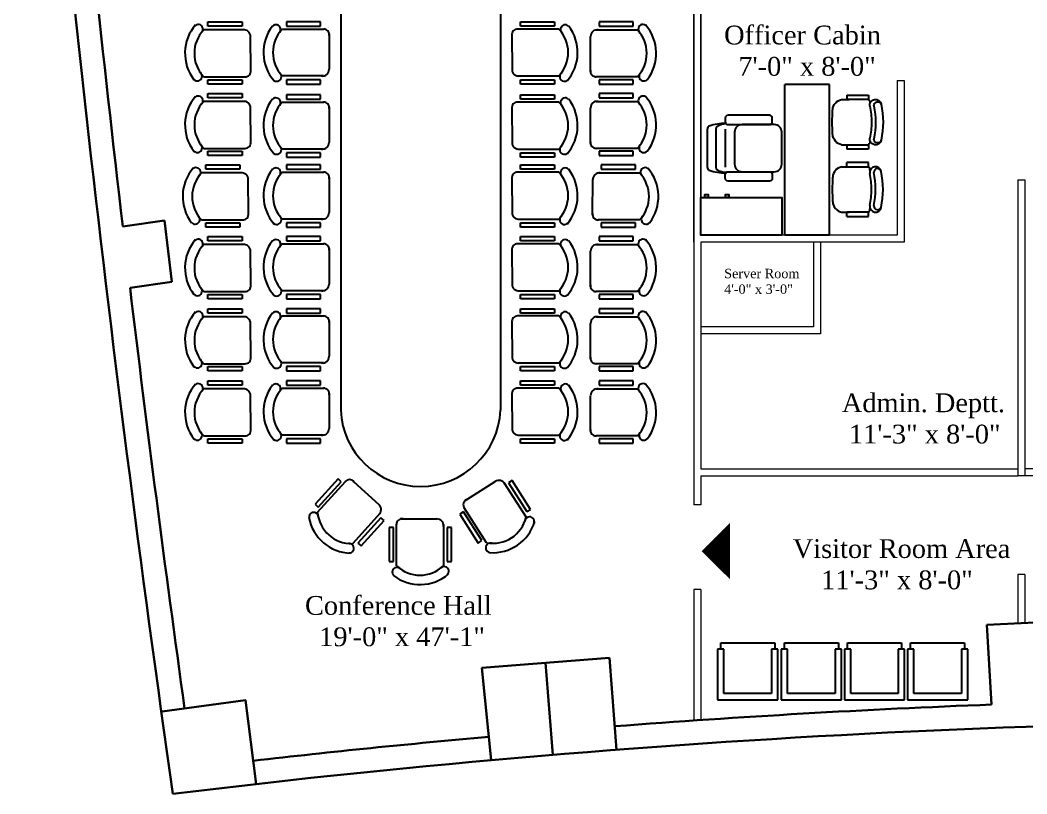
# Model space of a CAD drawing. Header units: inches. Extents: x 8506 to 16857, y 3646 to 8059.
# Drawn here: x 9053.8 to 9482.4, y 4499.8 to 4829.2 of the extents above; entities that cross this region are included whole.
import ezdxf

# ---------------------------------------------------------------- set-up
doc = ezdxf.new("R2010")
doc.units = ezdxf.units.IN
for name, color, linetype in [('FURNITURE', 4, 'Continuous'), ('NOI THAT', 42, 'Continuous'), ('NOITHAT', 21, 'Continuous')]:
    doc.layers.add(name, color=color, linetype=linetype)
doc.layers.add('PARTION WALL', color=7, linetype='Continuous', lineweight=15, true_color=0xa9764a)
doc.layers.add('TEXT', color=7, linetype='Continuous', true_color=0x9d9100)
doc.layers.add('WALL 2', color=40, linetype='Continuous', lineweight=18)

# ---------------------------------------------------------------- blocks, each defined once
blk = doc.blocks.new('fdoj')
at = {"layer": 'FURNITURE'}
for p, q in [((11098.95, 3065.46), (11098.95, 3062.2)), ((11118.25, 3065.54), (11118.25, 3062.23)), ((11097.14, 3053.95), (11097.14, 3063.15)), ((11098.95, 3063.12), (11098.95, 3053.95)), ((11118.25, 3053.93), (11118.25, 3063.13)), ((11120.07, 3063.13), (11120.07, 3053.93)), ((11098.95, 3053.95), (11097.14, 3053.95)), ((11120.07, 3053.93), (11118.25, 3053.93))]:
    blk.add_line(p, q, dxfattribs=at)
at = {"layer": 'FURNITURE', "linetype": 'Continuous'}
for p, q in [((11098.96, 3063.15), (11097.14, 3063.15)), ((11120.07, 3063.13), (11118.25, 3063.13))]:
    blk.add_line(p, q, dxfattribs=at)
at = {"layer": 'FURNITURE', "linetype": 'Continuous', "extrusion": (0, 0, -1)}
for centre, major_axis, start_param, end_param in [((11103.71, 3064.34), (3.46, -3.46), 2.587564, 3.855839), ((11108.61, 2995.65), (52.16, -52.16), 3.855839, 3.998139), ((11113.51, 3064.34), (3.46, -3.46), 3.998139, 5.250532), ((11101.39, 3050.99), (1.73, -1.73), 0.958164, 4.097197), ((11101.27, 3050.12), (1.1, 1.1), 2.441937, 5.583529), ((11108.45, 3084.87), (23.99, 23.99), 2.14695, 2.565436), ((11109.43, 3093.09), (28.58, -28.58), 0.805584, 0.975138), ((11107.79, 3093.09), (28.58, -28.58), 0.595655, 0.765209), ((11115.83, 3050.99), (1.73, -1.73), 3.756781, 6.895815), ((11115.64, 3050.08), (1.13, 1.13), 5.412042, 8.295919), ((11108.61, 3084.81), (26.18, 26.18), 2.148323, 2.564063)]:
    blk.add_ellipse(centre, major_axis=major_axis, ratio=1, start_param=start_param, end_param=end_param, dxfattribs=at)
at = {"layer": 'FURNITURE', "extrusion": (0, 0, -1)}
for centre, start_param, end_param in [((11100.6, 3055.73), 2.368805, 3.10386), ((11116.6, 3055.71), 1.608525, 2.313811)]:
    blk.add_ellipse(centre, major_axis=(1.72, 1.72), ratio=1, start_param=start_param, end_param=end_param, dxfattribs=at)
blk = doc.blocks.new('he')
at = {"layer": 'FURNITURE'}
for p, q in [((23843.91, -7031.94), (23846.61, -7031.94)), ((23843.91, -7054.89), (23843.91, -7031.94)), ((23846.61, -7030.59), (23846.61, -7033.29)), ((23868.21, -7030.59), (23846.61, -7030.59)), ((23868.21, -7056.24), (23868.21, -7030.59)), ((23846.61, -7033.29), (23865.51, -7033.29)), ((23865.51, -7033.29), (23865.51, -7053.54)), ((23846.61, -7053.54), (23846.61, -7056.24)), ((23865.51, -7053.54), (23846.61, -7053.54)), ((23846.61, -7054.89), (23843.91, -7054.89)), ((23846.61, -7056.24), (23868.21, -7056.24))]:
    blk.add_line(p, q, dxfattribs=at)

msp = doc.modelspace()

# ---------------------------------------------------------------- linework, layer by layer
at = {"linetype": 'ByBlock'}
for p, q in [((9190.25, 4897.63), (9190.25, 4663.17)), ((9258.25, 4897.63), (9258.25, 4663.17)), ((9133.75, 4826.63), (9133.75, 4828.47)), ((9133.75, 4828.47), (9148.27, 4828.47)), ((9148.27, 4826.63), (9133.75, 4826.63)), ((9148.27, 4828.47), (9148.27, 4826.63)), ((9167.18, 4828.47), (9167.18, 4826.63)), ((9181.71, 4828.47), (9167.18, 4828.47)), ((9167.18, 4826.63), (9181.71, 4826.63)), ((9181.71, 4826.63), (9181.71, 4828.47)), ((9266.79, 4828.47), (9281.31, 4828.47)), ((9266.79, 4826.63), (9266.79, 4828.47)), ((9281.31, 4826.63), (9266.79, 4826.63)), ((9281.31, 4828.47), (9281.31, 4826.63)), ((9300.22, 4828.47), (9300.22, 4826.63)), ((9314.74, 4828.47), (9300.22, 4828.47)), ((9300.22, 4826.63), (9314.74, 4826.63)), ((9314.74, 4826.63), (9314.74, 4828.47)), ((9149.45, 4825.06), (9131.94, 4825.06)), ((9151.94, 4807.86), (9151.86, 4822.22)), ((9165.37, 4825.4), (9183.04, 4825.4)), ((9185.37, 4822.6), (9185.3, 4808.24)), ((9185.37, 4823.34), (9185.37, 4822.6)), ((9263.12, 4823.34), (9263.12, 4822.6)), ((9263.12, 4822.6), (9263.2, 4808.24)), ((9283.12, 4825.4), (9265.45, 4825.4)), ((9296.56, 4807.86), (9296.63, 4822.22)), ((9299.05, 4825.06), (9316.56, 4825.06)), ((9131.94, 4805.06), (9149.61, 4805.06)), ((9151.94, 4807.12), (9151.94, 4807.86)), ((9182.88, 4805.4), (9165.37, 4805.4)), ((9265.62, 4805.4), (9283.12, 4805.4)), ((9296.56, 4807.12), (9296.56, 4807.86)), ((9316.56, 4805.06), (9298.89, 4805.06)), ((9133.75, 4801.99), (9133.75, 4803.83)), ((9133.75, 4803.83), (9148.27, 4803.83)), ((9148.27, 4801.99), (9133.75, 4801.99)), ((9148.27, 4803.83), (9148.27, 4801.99)), ((9167.18, 4803.83), (9167.18, 4801.99)), ((9181.71, 4803.83), (9167.18, 4803.83)), ((9167.18, 4801.99), (9181.71, 4801.99)), ((9181.71, 4801.99), (9181.71, 4803.83)), ((9266.79, 4803.83), (9281.31, 4803.83)), ((9266.79, 4801.99), (9266.79, 4803.83)), ((9281.31, 4801.99), (9266.79, 4801.99)), ((9281.31, 4803.83), (9281.31, 4801.99)), ((9300.22, 4803.83), (9300.22, 4801.99)), ((9314.74, 4803.83), (9300.22, 4803.83)), ((9300.22, 4801.99), (9314.74, 4801.99)), ((9314.74, 4801.99), (9314.74, 4803.83)), ((9133.75, 4796.16), (9133.75, 4798)), ((9133.75, 4798), (9148.27, 4798)), ((9148.27, 4796.16), (9133.75, 4796.16)), ((9148.27, 4798), (9148.27, 4796.16)), ((9167.18, 4797.39), (9167.18, 4795.55)), ((9181.71, 4797.39), (9167.18, 4797.39)), ((9181.71, 4795.55), (9181.71, 4797.39)), ((9266.79, 4797.39), (9281.31, 4797.39)), ((9266.79, 4795.55), (9266.79, 4797.39)), ((9281.31, 4797.39), (9281.31, 4795.55)), ((9300.22, 4798), (9300.22, 4796.16)), ((9314.74, 4798), (9300.22, 4798)), ((9300.22, 4796.16), (9314.74, 4796.16)), ((9314.74, 4796.16), (9314.74, 4798)), ((9149.45, 4794.59), (9131.94, 4794.59)), ((9151.94, 4777.39), (9151.86, 4791.75)), ((9165.37, 4794.32), (9183.04, 4794.32)), ((9167.18, 4795.55), (9181.71, 4795.55)), ((9185.37, 4791.52), (9185.3, 4777.16)), ((9185.37, 4792.26), (9185.37, 4791.52)), ((9263.12, 4792.26), (9263.12, 4791.52)), ((9263.12, 4791.52), (9263.2, 4777.16)), ((9283.12, 4794.32), (9265.45, 4794.32)), ((9281.31, 4795.55), (9266.79, 4795.55)), ((9296.56, 4777.39), (9296.63, 4791.75)), ((9299.05, 4794.59), (9316.56, 4794.59)), ((9131.94, 4774.59), (9149.61, 4774.59)), ((9151.94, 4776.65), (9151.94, 4777.39)), ((9182.88, 4774.32), (9165.37, 4774.32)), ((9265.62, 4774.32), (9283.12, 4774.32)), ((9296.56, 4776.65), (9296.56, 4777.39)), ((9316.56, 4774.59), (9298.89, 4774.59)), ((9133.75, 4771.52), (9133.75, 4773.36)), ((9133.75, 4773.36), (9148.27, 4773.36)), ((9148.27, 4771.52), (9133.75, 4771.52)), ((9148.27, 4773.36), (9148.27, 4771.52)), ((9167.18, 4772.75), (9167.18, 4770.91)), ((9181.71, 4772.75), (9167.18, 4772.75)), ((9167.18, 4770.91), (9181.71, 4770.91)), ((9181.71, 4770.91), (9181.71, 4772.75)), ((9266.79, 4772.75), (9281.31, 4772.75)), ((9266.79, 4770.91), (9266.79, 4772.75)), ((9281.31, 4770.91), (9266.79, 4770.91)), ((9281.31, 4772.75), (9281.31, 4770.91)), ((9300.22, 4773.36), (9300.22, 4771.52)), ((9314.74, 4773.36), (9300.22, 4773.36)), ((9300.22, 4771.52), (9314.74, 4771.52)), ((9314.74, 4771.52), (9314.74, 4773.36)), ((9132.81, 4765.69), (9132.81, 4767.53)), ((9132.81, 4767.53), (9147.33, 4767.53)), ((9147.33, 4767.53), (9147.33, 4765.69)), ((9167.18, 4767.53), (9167.18, 4765.69)), ((9181.71, 4767.53), (9167.18, 4767.53)), ((9181.71, 4765.69), (9181.71, 4767.53)), ((9266.79, 4767.53), (9281.31, 4767.53)), ((9266.79, 4765.69), (9266.79, 4767.53)), ((9281.31, 4767.53), (9281.31, 4765.69)), ((9301.17, 4767.53), (9301.17, 4765.69)), ((9315.69, 4767.53), (9301.17, 4767.53)), ((9315.69, 4765.69), (9315.69, 4767.53)), ((9148.5, 4764.12), (9130.99, 4764.12)), ((9147.33, 4765.69), (9132.81, 4765.69)), ((9165.37, 4764.46), (9183.04, 4764.46)), ((9167.18, 4765.69), (9181.71, 4765.69)), ((9185.37, 4761.67), (9185.3, 4747.3)), ((9185.37, 4762.4), (9185.37, 4761.67)), ((9263.12, 4762.4), (9263.12, 4761.67)), ((9263.12, 4761.67), (9263.2, 4747.3)), ((9283.12, 4764.46), (9265.45, 4764.46)), ((9281.31, 4765.69), (9266.79, 4765.69)), ((9299.99, 4764.12), (9317.5, 4764.12)), ((9301.17, 4765.69), (9315.69, 4765.69)), ((9150.99, 4746.92), (9150.92, 4761.29)), ((9297.5, 4746.92), (9297.58, 4761.29)), ((9150.99, 4746.18), (9150.99, 4746.92)), ((9182.88, 4744.46), (9165.37, 4744.46)), ((9265.62, 4744.46), (9283.12, 4744.46)), ((9297.5, 4746.18), (9297.5, 4746.92)), ((9130.99, 4744.12), (9148.66, 4744.12)), ((9132.81, 4741.05), (9132.81, 4742.89)), ((9132.81, 4742.89), (9147.33, 4742.89)), ((9147.33, 4741.05), (9132.81, 4741.05)), ((9147.33, 4742.89), (9147.33, 4741.05)), ((9167.18, 4742.89), (9167.18, 4741.05)), ((9181.71, 4742.89), (9167.18, 4742.89)), ((9167.18, 4741.05), (9181.71, 4741.05)), ((9181.71, 4741.05), (9181.71, 4742.89)), ((9266.79, 4742.89), (9281.31, 4742.89)), ((9266.79, 4741.05), (9266.79, 4742.89)), ((9281.31, 4741.05), (9266.79, 4741.05)), ((9281.31, 4742.89), (9281.31, 4741.05)), ((9317.5, 4744.12), (9299.83, 4744.12)), ((9301.17, 4742.89), (9301.17, 4741.05)), ((9315.69, 4742.89), (9301.17, 4742.89)), ((9301.17, 4741.05), (9315.69, 4741.05)), ((9315.69, 4741.05), (9315.69, 4742.89)), ((9133.75, 4735.22), (9133.75, 4737.07)), ((9133.75, 4737.07), (9148.27, 4737.07)), ((9148.27, 4737.07), (9148.27, 4735.22)), ((9167.18, 4737.07), (9167.18, 4735.22)), ((9181.71, 4737.07), (9167.18, 4737.07)), ((9181.71, 4735.22), (9181.71, 4737.07)), ((9266.79, 4737.07), (9281.31, 4737.07)), ((9266.79, 4735.22), (9266.79, 4737.07)), ((9281.31, 4737.07), (9281.31, 4735.22)), ((9300.22, 4737.07), (9300.22, 4735.22)), ((9314.74, 4737.07), (9300.22, 4737.07)), ((9314.74, 4735.22), (9314.74, 4737.07)), ((9149.45, 4733.65), (9131.94, 4733.65)), ((9148.27, 4735.22), (9133.75, 4735.22)), ((9165.37, 4734), (9183.04, 4734)), ((9167.18, 4735.22), (9181.71, 4735.22)), ((9185.37, 4731.94), (9185.37, 4731.2)), ((9263.12, 4731.94), (9263.12, 4731.2)), ((9283.12, 4734), (9265.45, 4734)), ((9281.31, 4735.22), (9266.79, 4735.22)), ((9299.05, 4733.65), (9316.56, 4733.65)), ((9300.22, 4735.22), (9314.74, 4735.22)), ((9151.94, 4716.45), (9151.86, 4730.82)), ((9185.37, 4731.2), (9185.3, 4716.83)), ((9263.12, 4731.2), (9263.2, 4716.83)), ((9296.56, 4716.45), (9296.63, 4730.82)), ((9151.94, 4715.71), (9151.94, 4716.45)), ((9296.56, 4715.71), (9296.56, 4716.45)), ((9131.94, 4713.65), (9149.61, 4713.65)), ((9133.75, 4710.58), (9133.75, 4712.43)), ((9133.75, 4712.43), (9148.27, 4712.43)), ((9148.27, 4710.58), (9133.75, 4710.58)), ((9148.27, 4712.43), (9148.27, 4710.58)), ((9182.88, 4714), (9165.37, 4714)), ((9167.18, 4712.43), (9167.18, 4710.58)), ((9181.71, 4712.43), (9167.18, 4712.43)), ((9167.18, 4710.58), (9181.71, 4710.58)), ((9181.71, 4710.58), (9181.71, 4712.43)), ((9265.62, 4714), (9283.12, 4714)), ((9266.79, 4712.43), (9281.31, 4712.43)), ((9266.79, 4710.58), (9266.79, 4712.43)), ((9281.31, 4710.58), (9266.79, 4710.58)), ((9281.31, 4712.43), (9281.31, 4710.58)), ((9316.56, 4713.65), (9298.89, 4713.65)), ((9300.22, 4712.43), (9300.22, 4710.58)), ((9314.74, 4712.43), (9300.22, 4712.43)), ((9300.22, 4710.58), (9314.74, 4710.58)), ((9314.74, 4710.58), (9314.74, 4712.43)), ((9133.75, 4704.48), (9133.75, 4706.32)), ((9133.75, 4706.32), (9148.27, 4706.32)), ((9148.27, 4706.32), (9148.27, 4704.48)), ((9167.18, 4706.32), (9167.18, 4704.48)), ((9181.71, 4706.32), (9167.18, 4706.32)), ((9181.71, 4704.48), (9181.71, 4706.32)), ((9266.79, 4706.32), (9281.31, 4706.32)), ((9266.79, 4704.48), (9266.79, 4706.32)), ((9281.31, 4706.32), (9281.31, 4704.48)), ((9300.22, 4706.32), (9300.22, 4704.48)), ((9314.74, 4706.32), (9300.22, 4706.32)), ((9314.74, 4704.48), (9314.74, 4706.32)), ((9149.45, 4702.91), (9131.94, 4702.91)), ((9148.27, 4704.48), (9133.75, 4704.48)), ((9165.37, 4703.25), (9183.04, 4703.25)), ((9167.18, 4704.48), (9181.71, 4704.48)), ((9283.12, 4703.25), (9265.45, 4703.25)), ((9281.31, 4704.48), (9266.79, 4704.48)), ((9299.05, 4702.91), (9316.56, 4702.91)), ((9300.22, 4704.48), (9314.74, 4704.48)), ((9151.94, 4685.71), (9151.86, 4700.07)), ((9185.37, 4700.45), (9185.3, 4686.09)), ((9185.37, 4701.19), (9185.37, 4700.45)), ((9263.12, 4701.19), (9263.12, 4700.45)), ((9263.12, 4700.45), (9263.2, 4686.09)), ((9296.56, 4685.71), (9296.63, 4700.07)), ((9151.94, 4684.97), (9151.94, 4685.71)), ((9296.56, 4684.97), (9296.56, 4685.71)), ((9131.94, 4682.91), (9149.61, 4682.91)), ((9133.75, 4679.84), (9133.75, 4681.68)), ((9133.75, 4681.68), (9148.27, 4681.68)), ((9148.27, 4681.68), (9148.27, 4679.84)), ((9182.88, 4683.25), (9165.37, 4683.25)), ((9167.18, 4681.68), (9167.18, 4679.84)), ((9181.71, 4681.68), (9167.18, 4681.68)), ((9181.71, 4679.84), (9181.71, 4681.68)), ((9265.62, 4683.25), (9283.12, 4683.25)), ((9266.79, 4681.68), (9281.31, 4681.68)), ((9266.79, 4679.84), (9266.79, 4681.68)), ((9281.31, 4681.68), (9281.31, 4679.84)), ((9316.56, 4682.91), (9298.89, 4682.91)), ((9300.22, 4681.68), (9300.22, 4679.84)), ((9314.74, 4681.68), (9300.22, 4681.68)), ((9314.74, 4679.84), (9314.74, 4681.68)), ((9148.27, 4679.84), (9133.75, 4679.84)), ((9167.18, 4679.84), (9181.71, 4679.84)), ((9281.31, 4679.84), (9266.79, 4679.84)), ((9300.22, 4679.84), (9314.74, 4679.84)), ((9149.45, 4672.17), (9131.94, 4672.17)), ((9133.75, 4673.74), (9133.75, 4675.58)), ((9133.75, 4675.58), (9148.27, 4675.58)), ((9148.27, 4673.74), (9133.75, 4673.74)), ((9148.27, 4675.58), (9148.27, 4673.74)), ((9165.37, 4672.51), (9183.04, 4672.51)), ((9167.18, 4675.58), (9167.18, 4673.74)), ((9181.71, 4675.58), (9167.18, 4675.58)), ((9167.18, 4673.74), (9181.71, 4673.74)), ((9181.71, 4673.74), (9181.71, 4675.58)), ((9283.12, 4672.51), (9265.45, 4672.51)), ((9266.79, 4675.58), (9281.31, 4675.58)), ((9266.79, 4673.74), (9266.79, 4675.58)), ((9281.31, 4673.74), (9266.79, 4673.74)), ((9281.31, 4675.58), (9281.31, 4673.74)), ((9299.05, 4672.17), (9316.56, 4672.17)), ((9300.22, 4675.58), (9300.22, 4673.74)), ((9314.74, 4675.58), (9300.22, 4675.58)), ((9300.22, 4673.74), (9314.74, 4673.74)), ((9314.74, 4673.74), (9314.74, 4675.58)), ((9151.94, 4654.97), (9151.86, 4669.33)), ((9185.37, 4669.71), (9185.3, 4655.35)), ((9185.37, 4670.45), (9185.37, 4669.71)), ((9263.12, 4670.45), (9263.12, 4669.71)), ((9263.12, 4669.71), (9263.2, 4655.35)), ((9296.56, 4654.97), (9296.63, 4669.33)), ((9151.94, 4654.23), (9151.94, 4654.97)), ((9296.56, 4654.23), (9296.56, 4654.97)), ((9131.94, 4652.17), (9149.61, 4652.17)), ((9133.75, 4649.1), (9133.75, 4650.94)), ((9133.75, 4650.94), (9148.27, 4650.94)), ((9148.27, 4650.94), (9148.27, 4649.1)), ((9182.88, 4652.51), (9165.37, 4652.51)), ((9167.18, 4650.94), (9167.18, 4649.1)), ((9181.71, 4650.94), (9167.18, 4650.94)), ((9181.71, 4649.1), (9181.71, 4650.94)), ((9265.62, 4652.51), (9283.12, 4652.51)), ((9266.79, 4650.94), (9281.31, 4650.94)), ((9266.79, 4649.1), (9266.79, 4650.94)), ((9281.31, 4650.94), (9281.31, 4649.1)), ((9316.56, 4652.17), (9298.89, 4652.17)), ((9300.22, 4650.94), (9300.22, 4649.1)), ((9314.74, 4650.94), (9300.22, 4650.94)), ((9314.74, 4649.1), (9314.74, 4650.94)), ((9148.27, 4649.1), (9133.75, 4649.1)), ((9167.18, 4649.1), (9181.71, 4649.1)), ((9281.31, 4649.1), (9266.79, 4649.1)), ((9300.22, 4649.1), (9314.74, 4649.1)), ((9189.1, 4633.91), (9179.35, 4623.15)), ((9190.46, 4632.68), (9189.1, 4633.91)), ((9195.36, 4633.19), (9195.91, 4632.69)), ((9263.21, 4633.17), (9261.66, 4632.17)), ((9271.07, 4620.95), (9263.21, 4633.17)), ((9180.41, 4619.75), (9192.27, 4632.84)), ((9180.71, 4621.91), (9190.46, 4632.68)), ((9195.91, 4632.69), (9206.5, 4622.99)), ((9243.89, 4625.09), (9256.01, 4632.8)), ((9259.7, 4632.31), (9269.18, 4617.58)), ((9261.66, 4632.17), (9269.52, 4619.96)), ((9243.27, 4624.69), (9243.89, 4625.09)), ((9179.35, 4623.15), (9180.71, 4621.91)), ((9252.36, 4606.76), (9242.8, 4621.62)), ((9269.52, 4619.96), (9271.07, 4620.95)), ((9206.98, 4619.3), (9195.23, 4606.32)), ((9207.36, 4617.37), (9197.61, 4606.61)), ((9198.98, 4605.37), (9208.73, 4616.14)), ((9208.73, 4616.14), (9207.36, 4617.37)), ((9216.05, 4616.93), (9216.79, 4616.93)), ((9216.79, 4616.93), (9231.15, 4616.85)), ((9242.49, 4619.83), (9240.94, 4618.83)), ((9240.94, 4618.83), (9248.8, 4606.62)), ((9250.34, 4607.62), (9242.49, 4619.83)), ((9210.92, 4613.26), (9210.92, 4598.74)), ((9212.76, 4613.26), (9210.92, 4613.26)), ((9212.76, 4598.74), (9212.76, 4613.26)), ((9213.99, 4596.93), (9213.99, 4614.6)), ((9233.99, 4614.44), (9233.99, 4596.93)), ((9235.56, 4613.26), (9235.56, 4598.74)), ((9237.4, 4613.26), (9235.56, 4613.26)), ((9237.4, 4598.74), (9237.4, 4613.26)), ((9248.8, 4606.62), (9250.34, 4607.62)), ((9197.61, 4606.61), (9198.98, 4605.37)), ((9210.92, 4598.74), (9212.76, 4598.74)), ((9235.56, 4598.74), (9237.4, 4598.74))]:
    msp.add_line(p, q, dxfattribs=at)
for centre, radius, start, end in [((9142.44, 4815.06), 18.5, 139.1591, 217.3968), ((9129.59, 4825.34), 2, 309.5168, 142.6155), ((9175.87, 4815.4), 18.5, 142.6032, 220.8409), ((9162.68, 4825.19), 2, 309.1941, 136.1701), ((9285.82, 4825.19), 2, 43.8299, 230.8059), ((9272.62, 4815.4), 18.5, 319.1591, 37.3968), ((9318.9, 4825.34), 2, 37.3845, 230.4832), ((9306.06, 4815.06), 18.5, 322.6032, 40.8409), ((9142.44, 4815.06), 14.5, 136.3972, 223.6028), ((9149.06, 4822.28), 2.81, 358.8327, 97.9719), ((9175.87, 4815.4), 14.5, 136.3972, 223.6028), ((9182.97, 4822.97), 2.43, 351.2421, 91.6502), ((9265.52, 4822.97), 2.43, 88.3498, 188.7579), ((9272.62, 4815.4), 14.5, 316.3972, 43.6028), ((9299.44, 4822.28), 2.81, 82.0281, 181.1673), ((9306.06, 4815.06), 14.5, 316.3972, 43.6028), ((9129.24, 4805.27), 2, 223.8299, 50.8059), ((9149.54, 4807.49), 2.43, 268.3498, 8.7579), ((9163.02, 4805.12), 2, 217.3845, 50.4832), ((9182.49, 4808.18), 2.81, 262.0281, 1.1673), ((9266, 4808.18), 2.81, 178.8327, 277.9719), ((9285.47, 4805.12), 2, 129.5168, 322.6155), ((9298.96, 4807.49), 2.43, 171.2421, 271.6502), ((9319.25, 4805.27), 2, 129.1941, 316.1701), ((9142.44, 4784.59), 18.5, 139.1591, 217.3968), ((9129.59, 4794.87), 2, 309.5168, 142.6155), ((9162.68, 4794.11), 2, 309.1941, 136.1701), ((9285.82, 4794.11), 2, 43.8299, 230.8059), ((9318.9, 4794.87), 2, 37.3845, 230.4832), ((9306.06, 4784.59), 18.5, 322.6032, 40.8409), ((9142.44, 4784.59), 14.5, 136.3972, 223.6028), ((9149.06, 4791.81), 2.81, 358.8327, 97.9719), ((9175.87, 4784.32), 18.5, 142.6032, 220.8409), ((9175.87, 4784.32), 14.5, 136.3972, 223.6028), ((9182.97, 4791.89), 2.43, 351.2421, 91.6502), ((9265.52, 4791.89), 2.43, 88.3498, 188.7579), ((9272.62, 4784.32), 14.5, 316.3972, 43.6028), ((9272.62, 4784.32), 18.5, 319.1591, 37.3968), ((9299.44, 4791.81), 2.81, 82.0281, 181.1673), ((9306.06, 4784.59), 14.5, 316.3972, 43.6028), ((9129.24, 4774.8), 2, 223.8299, 50.8059), ((9149.54, 4777.02), 2.43, 268.3498, 8.7579), ((9163.02, 4774.05), 2, 217.3845, 50.4832), ((9182.49, 4777.1), 2.81, 262.0281, 1.1673), ((9266, 4777.1), 2.81, 178.8327, 277.9719), ((9285.47, 4774.05), 2, 129.5168, 322.6155), ((9298.96, 4777.02), 2.43, 171.2421, 271.6502), ((9319.25, 4774.8), 2, 129.1941, 316.1701), ((9141.49, 4754.12), 18.5, 139.1591, 217.3968), ((9128.65, 4764.4), 2, 309.5168, 142.6155), ((9162.68, 4764.26), 2, 309.1941, 136.1701), ((9285.82, 4764.26), 2, 43.8299, 230.8059), ((9319.85, 4764.4), 2, 37.3845, 230.4832), ((9307, 4754.12), 18.5, 322.6032, 40.8409), ((9141.49, 4754.12), 14.5, 136.3972, 223.6028), ((9148.11, 4761.34), 2.81, 358.8327, 97.9719), ((9175.87, 4754.46), 18.5, 142.6032, 220.8409), ((9175.87, 4754.46), 14.5, 136.3972, 223.6028), ((9182.97, 4762.04), 2.43, 351.2421, 91.6502), ((9265.52, 4762.04), 2.43, 88.3498, 188.7579), ((9272.62, 4754.46), 14.5, 316.3972, 43.6028), ((9272.62, 4754.46), 18.5, 319.1591, 37.3968), ((9300.38, 4761.34), 2.81, 82.0281, 181.1673), ((9307, 4754.12), 14.5, 316.3972, 43.6028), ((9128.3, 4744.33), 2, 223.8299, 50.8059), ((9148.59, 4746.55), 2.43, 268.3498, 8.7579), ((9163.02, 4744.19), 2, 217.3845, 50.4832), ((9182.49, 4747.24), 2.81, 262.0281, 1.1673), ((9266, 4747.24), 2.81, 178.8327, 277.9719), ((9285.47, 4744.19), 2, 129.5168, 322.6155), ((9299.9, 4746.55), 2.43, 171.2421, 271.6502), ((9320.2, 4744.33), 2, 129.1941, 316.1701), ((9142.44, 4723.65), 18.5, 139.1591, 217.3968), ((9129.59, 4733.93), 2, 309.5168, 142.6155), ((9162.68, 4733.79), 2, 309.1941, 136.1701), ((9285.82, 4733.79), 2, 43.8299, 230.8059), ((9318.9, 4733.93), 2, 37.3845, 230.4832), ((9306.06, 4723.65), 18.5, 322.6032, 40.8409), ((9142.44, 4723.65), 14.5, 136.3972, 223.6028), ((9149.06, 4730.88), 2.81, 358.8327, 97.9719), ((9175.87, 4724), 18.5, 142.6032, 220.8409), ((9175.87, 4724), 14.5, 136.3972, 223.6028), ((9182.97, 4731.57), 2.43, 351.2421, 91.6502), ((9265.52, 4731.57), 2.43, 88.3498, 188.7579), ((9272.62, 4724), 14.5, 316.3972, 43.6028), ((9272.62, 4724), 18.5, 319.1591, 37.3968), ((9299.44, 4730.88), 2.81, 82.0281, 181.1673), ((9306.06, 4723.65), 14.5, 316.3972, 43.6028), ((9129.24, 4713.86), 2, 223.8299, 50.8059), ((9149.54, 4716.08), 2.43, 268.3498, 8.7579), ((9163.02, 4713.72), 2, 217.3845, 50.4832), ((9182.49, 4716.77), 2.81, 262.0281, 1.1673), ((9266, 4716.77), 2.81, 178.8327, 277.9719), ((9285.47, 4713.72), 2, 129.5168, 322.6155), ((9298.96, 4716.08), 2.43, 171.2421, 271.6502), ((9319.25, 4713.86), 2, 129.1941, 316.1701), ((9142.44, 4692.91), 18.5, 139.1591, 217.3968), ((9142.44, 4692.91), 14.5, 136.3972, 223.6028), ((9129.59, 4703.19), 2, 309.5168, 142.6155), ((9149.06, 4700.13), 2.81, 358.8327, 97.9719), ((9175.87, 4693.25), 18.5, 142.6032, 220.8409), ((9162.68, 4703.04), 2, 309.1941, 136.1701), ((9175.87, 4693.25), 14.5, 136.3972, 223.6028), ((9182.97, 4700.82), 2.43, 351.2421, 91.6502), ((9265.52, 4700.82), 2.43, 88.3498, 188.7579), ((9272.62, 4693.25), 14.5, 316.3972, 43.6028), ((9285.82, 4703.04), 2, 43.8299, 230.8059), ((9272.62, 4693.25), 18.5, 319.1591, 37.3968), ((9299.44, 4700.13), 2.81, 82.0281, 181.1673), ((9306.06, 4692.91), 14.5, 316.3972, 43.6028), ((9318.9, 4703.19), 2, 37.3845, 230.4832), ((9306.06, 4692.91), 18.5, 322.6032, 40.8409), ((9129.24, 4683.12), 2, 223.8299, 50.8059), ((9149.54, 4685.34), 2.43, 268.3498, 8.7579), ((9163.02, 4682.97), 2, 217.3845, 50.4832), ((9182.49, 4686.03), 2.81, 262.0281, 1.1673), ((9266, 4686.03), 2.81, 178.8327, 277.9719), ((9285.47, 4682.97), 2, 129.5168, 322.6155), ((9298.96, 4685.34), 2.43, 171.2421, 271.6502), ((9319.25, 4683.12), 2, 129.1941, 316.1701), ((9142.44, 4662.17), 18.5, 139.1591, 217.3968), ((9142.44, 4662.17), 14.5, 136.3972, 223.6028), ((9129.59, 4672.45), 2, 309.5168, 142.6155), ((9149.06, 4669.39), 2.81, 358.8327, 97.9719), ((9175.87, 4662.51), 18.5, 142.6032, 220.8409), ((9162.68, 4672.3), 2, 309.1941, 136.1701), ((9175.87, 4662.51), 14.5, 136.3972, 223.6028), ((9182.97, 4670.08), 2.43, 351.2421, 91.6502), ((9265.52, 4670.08), 2.43, 88.3498, 188.7579), ((9272.62, 4662.51), 14.5, 316.3972, 43.6028), ((9285.82, 4672.3), 2, 43.8299, 230.8059), ((9272.62, 4662.51), 18.5, 319.1591, 37.3968), ((9299.44, 4669.39), 2.81, 82.0281, 181.1673), ((9306.06, 4662.17), 14.5, 316.3972, 43.6028), ((9318.9, 4672.45), 2, 37.3845, 230.4832), ((9306.06, 4662.17), 18.5, 322.6032, 40.8409), ((9224.25, 4664.7), 34.03, 182.562, 357.438), ((9149.54, 4654.6), 2.43, 268.3498, 8.7579), ((9182.49, 4655.29), 2.81, 262.0281, 1.1673), ((9266, 4655.29), 2.81, 178.8327, 277.9719), ((9298.96, 4654.6), 2.43, 171.2421, 271.6502), ((9129.24, 4652.38), 2, 223.8299, 50.8059), ((9163.02, 4652.23), 2, 217.3845, 50.4832), ((9285.47, 4652.23), 2, 129.5168, 322.6155), ((9319.25, 4652.38), 2, 129.1941, 316.1701), ((9194.02, 4631.16), 2.43, 39.0745, 139.4826), ((9257.58, 4630.48), 2.81, 24.7895, 123.9288), ((9244.88, 4622.87), 2.43, 114.0035, 214.4116), ((9204.66, 4620.87), 2.81, 309.8605, 48.9997), ((9194.87, 4620.81), 18.5, 190.4356, 268.6733), ((9178.75, 4617.61), 2, 357.0265, 184.0025), ((9194.87, 4620.81), 14.5, 184.2296, 271.4352), ((9216.42, 4614.53), 2.43, 81.2421, 181.6502), ((9231.21, 4614.05), 2.81, 352.0281, 91.1673), ((9255.09, 4621), 14.5, 259.1586, 346.3643), ((9255.09, 4621), 18.5, 265.3647, 343.6023), ((9270.68, 4615.76), 2, 340.1459, 173.2447), ((9193.86, 4604.39), 2, 265.2169, 98.3156), ((9253.99, 4604.61), 2, 71.9556, 258.9315), ((9214.2, 4594.23), 2, 39.1941, 226.1701), ((9223.99, 4607.43), 14.5, 226.3972, 313.6028), ((9234.27, 4594.58), 2, 307.3845, 140.4832), ((9223.99, 4607.43), 18.5, 232.6032, 310.8409)]:
    msp.add_arc(centre, radius, start, end, dxfattribs=at)
at = {"layer": 'NOI THAT'}
for p, q in [((9346.32, 4782.89), (9346.32, 4766.48)), ((9349.93, 4782.77), (9349.93, 4766.59)), ((9353.94, 4782.73), (9353.94, 4766.63))]:
    msp.add_line(p, q, dxfattribs=at)
for points in [[(9355.14, 4784.7), (9372.79, 4784.7, 0.414214), (9373.99, 4785.91), (9373.99, 4787.51, 0.414214), (9372.79, 4788.71), (9355.14, 4788.71, 0.414214), (9353.94, 4787.51), (9353.94, 4785.91, 0.414214)], [(9374.79, 4784.7), (9361.16, 4784.7, 0.414214), (9357.95, 4781.5), (9357.95, 4767.86, 0.414214), (9361.16, 4764.66), (9374.79, 4764.66, 0.414214), (9378, 4767.86), (9378, 4781.5, 0.414214)], [(9355.14, 4764.66), (9372.79, 4764.66, -0.414214), (9373.99, 4763.45), (9373.99, 4761.85, -0.414214), (9372.79, 4760.65), (9355.14, 4760.65, -0.414214), (9353.94, 4761.85), (9353.94, 4763.45, -0.414214)]]:
    msp.add_lwpolyline(points, format="xyb", close=True, dxfattribs=at)
for centre, radius, start, end in [((9347.53, 4782.89), 1.2, 110.5247, 180), ((9353.36, 4767.3), 17.84, 87.2024, 110.5247), ((9351.13, 4782.77), 1.2, 125.6622, 180), ((9354.22, 4778.47), 6.5, 88.5058, 125.6622), ((9347.53, 4766.48), 1.2, 180, 249.4753), ((9351.13, 4766.59), 1.2, 180, 234.3378), ((9353.36, 4782.06), 17.84, 249.4753, 272.7976), ((9354.22, 4770.89), 6.5, 234.3378, 271.4942)]:
    msp.add_arc(centre, radius, start, end, dxfattribs=at)
at = {"layer": 'NOITHAT'}
for p, q in [((9379.26, 4737.64), (9379.26, 4801.79)), ((9398.33, 4801.79), (9379.26, 4801.79)), ((9398.33, 4737.64), (9398.33, 4801.79)), ((9398.33, 4737.64), (9379.26, 4737.64))]:
    msp.add_line(p, q, dxfattribs=at)
for points in [[(9378.07, 4737.64), (9343.52, 4737.64), (9343.52, 4753.67), (9378.07, 4753.67)], [(9346.73, 4753.67), (9345.26, 4753.67), (9345.26, 4755.02), (9346.73, 4755.02)], [(9355.5, 4753.67), (9354.03, 4753.67), (9354.03, 4755.02), (9355.5, 4755.02)]]:
    msp.add_lwpolyline(points, close=True, dxfattribs=at)
at = {"layer": 'PARTION WALL'}
for p, q in [((9340.52, 4935.38), (9340.52, 4622.86)), ((9340.52, 4734.64), (9340.52, 4836.51)), ((9343.52, 4833.51), (9343.52, 4737.64)), ((9343.52, 4737.64), (9343.52, 4833.51)), ((9427.07, 4803.51), (9430.07, 4803.51)), ((9427.07, 4803.51), (9427.07, 4737.64)), ((9430.07, 4803.51), (9430.07, 4734.64)), ((9478.52, 4761.17), (9481.52, 4761.17)), ((9478.52, 4761.17), (9478.52, 4635.17)), ((9481.52, 4761.17), (9481.52, 4635.17)), ((9343.52, 4742.17), (9343.52, 4737.64)), ((9427.07, 4737.64), (9343.52, 4737.64)), ((9343.52, 4734.64), (9343.52, 4638.17)), ((9430.07, 4734.64), (9343.52, 4734.64)), ((9391.52, 4734.64), (9391.52, 4698.64)), ((9394.52, 4734.64), (9394.52, 4695.64)), ((9391.52, 4698.64), (9343.52, 4698.64)), ((9394.52, 4695.64), (9343.52, 4695.64)), ((9601.52, 4638.17), (9481.52, 4638.17)), ((9343.52, 4635.17), (9343.52, 4622.86)), ((9604.52, 4635.17), (9478.52, 4635.17)), ((9343.52, 4622.86), (9340.52, 4622.86)), ((9481.52, 4593.23), (9478.52, 4593.23)), ((9478.52, 4593.23), (9478.52, 4572.45)), ((9481.52, 4593.23), (9481.52, 4572.6)), ((9340.52, 4586.86), (9340.52, 4531.04)), ((9343.52, 4586.86), (9340.52, 4586.86)), ((9343.52, 4586.86), (9343.52, 4531.24))]:
    msp.add_line(p, q, dxfattribs=at)
for points in [[(9343.52, 4638.17), (9478.52, 4638.17)], [(9343.52, 4635.17), (9478.52, 4635.17)]]:
    msp.add_lwpolyline(points, dxfattribs=at)
at = {"layer": 'TEXT', "color": 1}
msp.add_lwpolyline([(9343.94, 4603.15, 0, 24, 0), (9355.99, 4603.15, 24, 24, 0)], format="xyseb", dxfattribs=at)
at = {"layer": 'WALL 2', "lineweight": 30}
for p, q in [((9115.3, 4743.89), (9118.4, 4717.8)), ((9304.65, 4557.73), (9250.29, 4553.53)), ((9250.29, 4553.53), (9304.65, 4557.73)), ((9307.67, 4518.62), (9304.65, 4557.73)), ((9304.65, 4557.73), (9307.67, 4518.62)), ((9250.29, 4553.53), (9254.28, 4514.18)), ((9277.47, 4555.63), (9280.49, 4516.52)), ((9114.2, 4534.97), (9149.73, 4539.66)), ((9118.71, 4500.9), (9118.71, 4500.9))]:
    msp.add_line(p, q, dxfattribs=at)
for points in [[(9097.48, 4741.32), (9115.3, 4743.89)], [(9100.58, 4715.23), (9118.4, 4717.8)], [(9465.27, 4571.8), (9500.33, 4573.52)], [(9467.32, 4537.86), (9465.27, 4571.8)], [(9154.32, 4504.02), (9149.73, 4539.66), (9114.2, 4534.97)]]:
    msp.add_lwpolyline(points, dxfattribs=at)
for centre, radius, start, end in [((18595.3, 5856.06), 9573.01, 184.648704, 188.144529), ((18595.3, 5856.06), 9563.01, 185.388284, 186.694045), ((18595.3, 5856.06), 9563.01, 186.851483, 187.932888), ((9631.4, 304.55), 4236.49, 92.21966, 94.39291), ((9631.4, 304.55), 4226.49, 88.41795, 96.96549), ((9631.4, 304.55), 4236.49, 95.12078, 96.48328), ((9631.4, 304.55), 4231.49, 94.76202, 94.7627)]:
    msp.add_arc(centre, radius, start, end, dxfattribs=at)

# ---------------------------------------------------------------- block references
at = {"layer": 'FURNITURE', "rotation": 269.9999972352408}
for p in [(16406.95, 28408.05), (16434.06, 28408.05), (16460.91, 28408.05), (16487.76, 28408.05)]:
    msp.add_blockref('he', p, dxfattribs=at)
at = {"layer": 'TEXT', "rotation": 90}
msp.add_blockref('fdoj', (12468.91, -6322.84), dxfattribs=at)
at = {"layer": 'TEXT', "xscale": -1, "rotation": 90}
msp.add_blockref('fdoj', (12468.91, 15865.71), dxfattribs=at)

# ---------------------------------------------------------------- texts
at = {"layer": 'TEXT', "width": 346.0717, "attachment_point": 1}
for s, insert, char_height in [('{\\fTimes New Roman|b0|i0|c0|p18;Officer Cabin\\P  7\'-0" x 8\'-0"}', (9353.47, 4826.84), 8), ('{\\fTimes New Roman|b0|i0|c0|p18; Server Room\\P 4\'-0" x 3\'-0"}', (9351.98, 4723.33), 4), ('{\\fTimes New Roman|b0|i0|c0|p18;             Admin. Deptt.\\P              11\'-3" x 8\'-0"}', (9364.31, 4670.31), 8), ('{\\fTimes New Roman|b0|i0|c0|p18;          Visitor Room Area \\P              11\'-3" x 8\'-0"}', (9352.48, 4608.25), 8), ('{\\fTimes New Roman|b0|i0|c0|p18;Conference Hall\\P  19\'-0" x 47\'-1"}', (9175.03, 4584.05), 8)]:
    msp.add_mtext(s, dxfattribs=dict(at, insert=insert, char_height=char_height))

doc.saveas('drawing.dxf')
